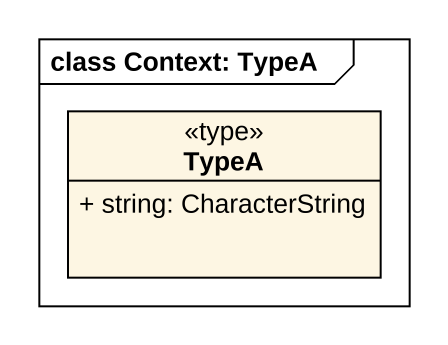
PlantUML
@startuml
mainframe class Context: TypeA
hide circle
hide empty members
skinparam classAttributeIconSize 0
class TypeA <<type>> {
  + string: CharacterString
}
@enduml
